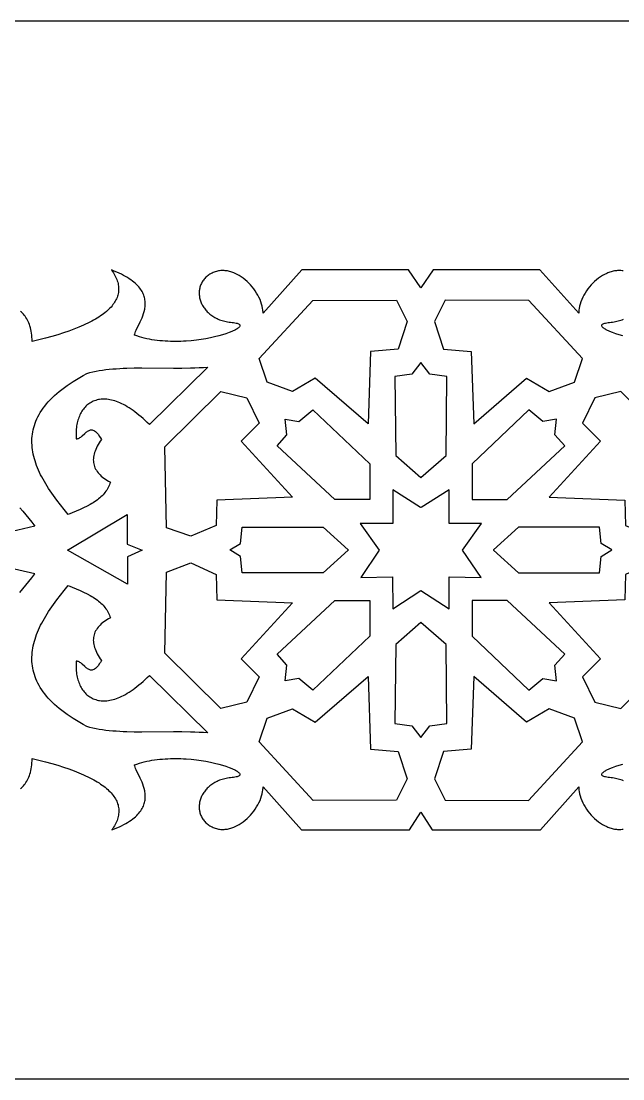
# Model space of a CAD drawing. Extents: x -445 to 570, y -1313 to 85.
# Drawn here: x -13.8 to 82.9, y -1313.2 to -1143.2 of the extents above; entities that cross this region are included whole.
import ezdxf

# ---------------------------------------------------------------- set-up
doc = ezdxf.new("R2010")
doc.units = 0
doc.layers.add('LAYER_1', color=18, linetype='CONTINUOUS')

msp = doc.modelspace()

# ---------------------------------------------------------------- linework, layer by layer
at = {"layer": 'LAYER_1'}
for points in [[(-394.6, -1313.22), (495.4, -1313.22), (495.4, -1143.22), (-394.6, -1143.22)], [(42.31, -1196.3), (41.92, -1207.95), (33.43, -1200.6), (29.77, -1202.76), (25.72, -1201.24), (24.42, -1197.44), (33.04, -1188.11), (46.49, -1188.07), (48.18, -1191.49), (46.75, -1195.92)], [(58.5, -1196.3), (58.89, -1207.95), (67.38, -1200.6), (71.04, -1202.76), (75.09, -1201.24), (76.39, -1197.44), (67.77, -1188.11), (54.32, -1188.07), (52.62, -1191.49), (54.06, -1195.92)], [(50.4, -1216.55), (54.45, -1213.01), (54.58, -1200.35), (51.84, -1199.97), (50.4, -1198.07), (48.97, -1199.97), (46.22, -1200.35), (46.36, -1213.01)], [(-3.27, -1199.84), (-2.78, -1199.71), (-2.28, -1199.59), (-1.77, -1199.48), (-1.26, -1199.39), (-0.73, -1199.31), (-0.2, -1199.23), (0.34, -1199.17), (0.89, -1199.12), (1.44, -1199.08), (2.01, -1199.04), (2.58, -1199.01), (3.16, -1198.99), (4.34, -1198.97), (5.55, -1198.96), (10.66, -1198.99), (12, -1198.98), (13.37, -1198.96), (14.07, -1198.94), (14.77, -1198.91), (15.48, -1198.87), (16.19, -1198.83), (6.79, -1208.07), (6.44, -1207.73), (6.11, -1207.41), (5.77, -1207.1), (5.44, -1206.8), (5.11, -1206.53), (4.79, -1206.27), (4.47, -1206.02), (4.15, -1205.79), (3.84, -1205.57), (3.54, -1205.37), (3.23, -1205.19), (2.93, -1205.01), (2.64, -1204.86), (2.35, -1204.71), (2.06, -1204.58), (1.78, -1204.46), (1.51, -1204.36), (1.24, -1204.27), (0.97, -1204.19), (0.71, -1204.13), (0.45, -1204.07), (0.2, -1204.03), (-0.05, -1204), (-0.29, -1203.98), (-0.53, -1203.98), (-0.76, -1203.98), (-0.99, -1204), (-1.21, -1204.03), (-1.42, -1204.06), (-1.63, -1204.11), (-1.83, -1204.17), (-2.03, -1204.24), (-2.23, -1204.32), (-2.41, -1204.4), (-2.59, -1204.5), (-2.77, -1204.6), (-2.94, -1204.72), (-3.1, -1204.84), (-3.26, -1204.97), (-3.41, -1205.11), (-3.55, -1205.26), (-3.69, -1205.42), (-3.82, -1205.58), (-3.95, -1205.75), (-4.06, -1205.93), (-4.18, -1206.11), (-4.28, -1206.3), (-4.38, -1206.5), (-4.47, -1206.7), (-4.55, -1206.91), (-4.63, -1207.13), (-4.7, -1207.35), (-4.77, -1207.57), (-4.82, -1207.8), (-4.87, -1208.04), (-4.91, -1208.28), (-4.94, -1208.53), (-4.97, -1208.78), (-4.99, -1209.03), (-5, -1209.29), (-5, -1209.55), (-5, -1209.81), (-4.99, -1210.08), (-4.97, -1210.35), (-4.84, -1210.34), (-4.72, -1210.32), (-4.6, -1210.28), (-4.48, -1210.23), (-4.37, -1210.16), (-4.25, -1210.08), (-4.03, -1209.9), (-3.59, -1209.5), (-3.37, -1209.3), (-3.25, -1209.21), (-3.14, -1209.13), (-3.02, -1209.06), (-2.91, -1209), (-2.79, -1208.96), (-2.67, -1208.93), (-2.54, -1208.92), (-2.42, -1208.92), (-2.29, -1208.95), (-2.15, -1209), (-2.01, -1209.08), (-1.87, -1209.18), (-1.73, -1209.32), (-1.58, -1209.48), (-1.42, -1209.68), (-1.26, -1209.91), (-1.09, -1210.17), (-0.92, -1210.48), (-1.11, -1210.75), (-1.29, -1211.02), (-1.45, -1211.29), (-1.6, -1211.55), (-1.73, -1211.81), (-1.84, -1212.07), (-1.94, -1212.32), (-2.03, -1212.56), (-2.1, -1212.81), (-2.15, -1213.05), (-2.19, -1213.28), (-2.22, -1213.51), (-2.23, -1213.74), (-2.22, -1213.97), (-2.2, -1214.18), (-2.16, -1214.4), (-2.11, -1214.61), (-2.04, -1214.82), (-1.96, -1215.02), (-1.86, -1215.22), (-1.74, -1215.42), (-1.62, -1215.61), (-1.47, -1215.8), (-1.31, -1215.98), (-1.14, -1216.16), (-0.95, -1216.34), (-0.74, -1216.51), (-0.52, -1216.68), (-0.28, -1216.84), (-0.03, -1217), (0.23, -1217.16), (0.52, -1217.31), (0.44, -1217.54), (0.36, -1217.77), (0.26, -1217.98), (0.16, -1218.19), (0.05, -1218.4), (-0.08, -1218.6), (-0.21, -1218.79), (-0.35, -1218.98), (-0.5, -1219.16), (-0.65, -1219.34), (-0.82, -1219.51), (-1, -1219.68), (-1.18, -1219.85), (-1.38, -1220.01), (-1.58, -1220.17), (-1.79, -1220.32), (-2.01, -1220.47), (-2.24, -1220.62), (-2.47, -1220.76), (-2.72, -1220.9), (-3.23, -1221.18), (-3.78, -1221.45), (-4.35, -1221.72), (-4.96, -1221.98), (-5.6, -1222.24), (-6.27, -1222.5), (-6.91, -1221.74), (-7.52, -1220.99), (-8.1, -1220.23), (-8.38, -1219.85), (-8.65, -1219.48), (-8.91, -1219.1), (-9.17, -1218.73), (-9.41, -1218.35), (-9.65, -1217.98), (-9.88, -1217.61), (-10.09, -1217.23), (-10.3, -1216.86), (-10.5, -1216.49), (-10.69, -1216.12), (-10.86, -1215.75), (-11.03, -1215.38), (-11.19, -1215.02), (-11.33, -1214.65), (-11.46, -1214.28), (-11.58, -1213.92), (-11.69, -1213.55), (-11.79, -1213.19), (-11.87, -1212.82), (-11.94, -1212.46), (-12, -1212.1), (-12.04, -1211.74), (-12.07, -1211.38), (-12.09, -1211.02), (-12.09, -1210.67), (-12.08, -1210.31), (-12.06, -1209.95), (-12.02, -1209.6), (-11.96, -1209.25), (-11.89, -1208.89), (-11.8, -1208.54), (-11.7, -1208.19), (-11.58, -1207.84), (-11.45, -1207.5), (-11.3, -1207.15), (-11.13, -1206.8), (-10.94, -1206.46), (-10.74, -1206.12), (-10.52, -1205.77), (-10.28, -1205.43), (-10.03, -1205.09), (-9.75, -1204.75), (-9.46, -1204.42), (-9.15, -1204.08), (-8.82, -1203.75), (-8.47, -1203.41), (-8.1, -1203.08), (-7.71, -1202.75), (-7.3, -1202.42), (-6.87, -1202.1), (-6.42, -1201.77), (-5.95, -1201.45), (-5.46, -1201.12), (-4.94, -1200.8), (-4.41, -1200.48), (-3.85, -1200.16)], [(17.49, -1224.27), (13.45, -1226.02), (9.53, -1224.65), (9.27, -1211.62), (18.28, -1202.76), (22.46, -1203.77), (24.42, -1207.82), (21.54, -1210.73), (29.77, -1219.72), (17.62, -1220.22)], [(83.31, -1224.27), (87.36, -1226.02), (91.28, -1224.65), (91.54, -1211.62), (82.53, -1202.76), (78.35, -1203.77), (76.39, -1207.82), (79.27, -1210.73), (71.04, -1219.72), (83.18, -1220.22)], [(42.18, -1214.4), (42.18, -1220.1), (36.56, -1220.1), (27.29, -1211.49), (28.86, -1209.72), (28.59, -1207.19), (30.82, -1207.57), (33.04, -1205.67)], [(58.63, -1214.4), (58.63, -1220.1), (64.25, -1220.1), (73.52, -1211.49), (71.95, -1209.72), (72.21, -1207.19), (69.99, -1207.57), (67.77, -1205.67)], [(50.4, -1234.75), (54.93, -1237.68), (54.94, -1232.53), (60.07, -1232.65), (57.08, -1228.25), (60.17, -1223.98), (54.93, -1223.98), (54.93, -1218.53), (50.46, -1221.37), (50.4, -1221.34), (50.35, -1221.37), (45.88, -1218.53), (45.88, -1223.98), (40.64, -1223.98), (43.73, -1228.25), (40.74, -1232.65), (45.87, -1232.53), (45.88, -1237.68)], [(3.23, -1222.53), (3.22, -1227.3), (5.64, -1228.23), (3.26, -1229.31), (3.26, -1233.73), (-6.35, -1228.23)], [(34.73, -1224.53), (38.74, -1228.22), (38.72, -1228.24), (34.73, -1231.92), (21.67, -1231.92), (21.41, -1229.27), (19.72, -1228.22), (21.41, -1227.18), (21.67, -1224.53)], [(66.08, -1224.53), (62.07, -1228.22), (62.08, -1228.24), (66.08, -1231.92), (79.13, -1231.92), (79.4, -1229.27), (81.09, -1228.22), (79.4, -1227.18), (79.13, -1224.53)], [(13.45, -1230.29), (17.49, -1232.18), (17.62, -1236.23), (29.77, -1236.73), (21.54, -1245.72), (24.42, -1248.63), (22.46, -1252.68), (18.28, -1253.69), (9.27, -1244.83), (9.53, -1231.8)], [(87.36, -1230.29), (83.31, -1232.18), (83.18, -1236.23), (71.04, -1236.73), (79.27, -1245.72), (76.39, -1248.63), (78.35, -1252.68), (82.53, -1253.69), (91.54, -1244.83), (91.28, -1231.8)], [(6.79, -1248.38), (16.19, -1257.62), (15.48, -1257.58), (14.77, -1257.54), (14.07, -1257.51), (13.37, -1257.49), (12, -1257.47), (10.66, -1257.46), (5.55, -1257.49), (4.34, -1257.48), (3.16, -1257.46), (2.58, -1257.44), (2.01, -1257.41), (1.44, -1257.37), (0.89, -1257.33), (0.34, -1257.28), (-0.2, -1257.22), (-0.73, -1257.14), (-1.26, -1257.06), (-1.77, -1256.97), (-2.28, -1256.86), (-2.78, -1256.74), (-3.27, -1256.6), (-3.85, -1256.29), (-4.41, -1255.97), (-4.94, -1255.65), (-5.46, -1255.33), (-5.95, -1255), (-6.42, -1254.68), (-6.87, -1254.35), (-7.3, -1254.03), (-7.71, -1253.7), (-8.1, -1253.37), (-8.47, -1253.04), (-8.82, -1252.7), (-9.15, -1252.37), (-9.46, -1252.03), (-9.75, -1251.7), (-10.03, -1251.36), (-10.28, -1251.02), (-10.52, -1250.68), (-10.74, -1250.33), (-10.94, -1249.99), (-11.13, -1249.65), (-11.3, -1249.3), (-11.45, -1248.95), (-11.58, -1248.61), (-11.7, -1248.26), (-11.8, -1247.91), (-11.89, -1247.56), (-11.96, -1247.2), (-12.02, -1246.85), (-12.06, -1246.5), (-12.08, -1246.14), (-12.09, -1245.78), (-12.09, -1245.43), (-12.07, -1245.07), (-12.04, -1244.71), (-12, -1244.35), (-11.94, -1243.99), (-11.87, -1243.63), (-11.79, -1243.26), (-11.69, -1242.9), (-11.58, -1242.53), (-11.46, -1242.17), (-11.33, -1241.8), (-11.19, -1241.43), (-11.03, -1241.07), (-10.86, -1240.7), (-10.69, -1240.33), (-10.5, -1239.96), (-10.3, -1239.59), (-10.09, -1239.22), (-9.88, -1238.84), (-9.65, -1238.47), (-9.41, -1238.1), (-9.17, -1237.72), (-8.91, -1237.35), (-8.65, -1236.97), (-8.38, -1236.6), (-8.1, -1236.22), (-7.52, -1235.46), (-6.91, -1234.71), (-6.27, -1233.95), (-5.6, -1234.21), (-4.96, -1234.47), (-4.35, -1234.73), (-3.78, -1235), (-3.23, -1235.27), (-2.72, -1235.55), (-2.47, -1235.69), (-2.24, -1235.83), (-2.01, -1235.98), (-1.79, -1236.13), (-1.58, -1236.28), (-1.38, -1236.44), (-1.18, -1236.6), (-1, -1236.77), (-0.82, -1236.94), (-0.65, -1237.11), (-0.5, -1237.29), (-0.35, -1237.47), (-0.21, -1237.66), (-0.08, -1237.85), (0.05, -1238.05), (0.16, -1238.26), (0.26, -1238.47), (0.36, -1238.68), (0.44, -1238.91), (0.52, -1239.14), (0.23, -1239.29), (-0.03, -1239.45), (-0.28, -1239.61), (-0.52, -1239.77), (-0.74, -1239.94), (-0.95, -1240.11), (-1.14, -1240.29), (-1.31, -1240.47), (-1.47, -1240.65), (-1.62, -1240.84), (-1.74, -1241.03), (-1.86, -1241.23), (-1.96, -1241.43), (-2.04, -1241.63), (-2.11, -1241.84), (-2.16, -1242.05), (-2.2, -1242.27), (-2.22, -1242.48), (-2.23, -1242.71), (-2.22, -1242.94), (-2.19, -1243.17), (-2.15, -1243.4), (-2.1, -1243.64), (-2.03, -1243.88), (-1.94, -1244.13), (-1.84, -1244.38), (-1.73, -1244.64), (-1.6, -1244.9), (-1.45, -1245.16), (-1.29, -1245.43), (-1.11, -1245.7), (-0.92, -1245.97), (-1.09, -1246.28), (-1.26, -1246.54), (-1.42, -1246.77), (-1.58, -1246.97), (-1.73, -1247.13), (-1.87, -1247.27), (-2.01, -1247.37), (-2.15, -1247.45), (-2.29, -1247.5), (-2.42, -1247.53), (-2.54, -1247.53), (-2.67, -1247.52), (-2.79, -1247.49), (-2.91, -1247.45), (-3.02, -1247.39), (-3.14, -1247.32), (-3.25, -1247.24), (-3.37, -1247.15), (-3.59, -1246.95), (-4.03, -1246.55), (-4.25, -1246.37), (-4.37, -1246.29), (-4.48, -1246.22), (-4.6, -1246.17), (-4.72, -1246.13), (-4.84, -1246.11), (-4.97, -1246.1), (-4.99, -1246.37), (-5, -1246.64), (-5, -1246.9), (-5, -1247.16), (-4.99, -1247.42), (-4.97, -1247.67), (-4.94, -1247.92), (-4.91, -1248.17), (-4.87, -1248.41), (-4.82, -1248.65), (-4.77, -1248.88), (-4.7, -1249.1), (-4.63, -1249.32), (-4.55, -1249.54), (-4.47, -1249.75), (-4.38, -1249.95), (-4.28, -1250.15), (-4.18, -1250.34), (-4.06, -1250.52), (-3.95, -1250.7), (-3.82, -1250.87), (-3.69, -1251.03), (-3.55, -1251.19), (-3.41, -1251.34), (-3.26, -1251.48), (-3.1, -1251.61), (-2.94, -1251.73), (-2.77, -1251.85), (-2.59, -1251.95), (-2.41, -1252.05), (-2.23, -1252.13), (-2.03, -1252.21), (-1.83, -1252.28), (-1.63, -1252.34), (-1.42, -1252.39), (-1.21, -1252.42), (-0.99, -1252.45), (-0.76, -1252.47), (-0.53, -1252.47), (-0.29, -1252.46), (-0.05, -1252.45), (0.2, -1252.42), (0.45, -1252.38), (0.71, -1252.32), (0.97, -1252.26), (1.24, -1252.18), (1.51, -1252.09), (1.78, -1251.98), (2.06, -1251.87), (2.35, -1251.74), (2.64, -1251.59), (2.93, -1251.43), (3.23, -1251.26), (3.54, -1251.08), (3.84, -1250.88), (4.15, -1250.66), (4.47, -1250.43), (4.79, -1250.18), (5.11, -1249.92), (5.44, -1249.65), (5.77, -1249.35), (6.11, -1249.04), (6.44, -1248.72)], [(36.56, -1236.35), (42.18, -1236.35), (42.18, -1242.05), (33.04, -1250.78), (30.82, -1248.88), (28.59, -1249.26), (28.86, -1246.73), (27.29, -1244.96)], [(64.25, -1236.35), (58.63, -1236.35), (58.63, -1242.05), (67.77, -1250.78), (69.99, -1248.88), (72.21, -1249.26), (71.95, -1246.73), (73.52, -1244.96)], [(50.4, -1258.38), (51.84, -1256.48), (54.58, -1256.1), (54.45, -1243.44), (50.4, -1239.9), (46.36, -1243.44), (46.22, -1256.1), (48.97, -1256.48)], [(41.92, -1248.57), (42.31, -1260.22), (46.75, -1260.6), (48.18, -1265.03), (46.49, -1268.45), (33.11, -1268.48), (24.42, -1259.08), (25.72, -1255.28), (29.77, -1253.76), (33.43, -1255.92)], [(58.89, -1248.57), (58.5, -1260.22), (54.06, -1260.6), (52.62, -1265.03), (54.32, -1268.45), (67.7, -1268.48), (76.39, -1259.08), (75.09, -1255.28), (71.04, -1253.76), (67.38, -1255.92)]]:
    msp.add_lwpolyline(points, close=True, dxfattribs=at)
for points in [[(82.91, -1183.37), (82.74, -1183.34), (82.56, -1183.32), (82.38, -1183.31), (82.2, -1183.31), (82.02, -1183.31), (81.85, -1183.33), (81.67, -1183.35), (81.49, -1183.37), (81.31, -1183.41), (81.14, -1183.45), (80.96, -1183.5), (80.78, -1183.55), (80.61, -1183.61), (80.43, -1183.68), (80.26, -1183.76), (79.92, -1183.92), (79.58, -1184.11), (79.26, -1184.32), (78.94, -1184.54), (78.62, -1184.79), (78.32, -1185.05), (78.03, -1185.33), (77.76, -1185.63), (77.49, -1185.93), (77.25, -1186.25), (77.01, -1186.58), (76.79, -1186.92), (76.6, -1187.26), (76.41, -1187.61), (76.25, -1187.97), (76.11, -1188.33), (75.99, -1188.69), (75.9, -1189.05), (75.83, -1189.42), (75.8, -1189.6), (75.78, -1189.78), (75.77, -1189.96), (75.76, -1190.14), (69.53, -1183.22), (52.38, -1183.22), (50.4, -1186.08), (48.43, -1183.22), (31.27, -1183.22), (25.05, -1190.14), (25.04, -1189.96), (25.03, -1189.78), (25.01, -1189.6), (24.98, -1189.42), (24.91, -1189.05), (24.81, -1188.69), (24.7, -1188.33), (24.56, -1187.97), (24.39, -1187.61), (24.21, -1187.26), (24.01, -1186.92), (23.8, -1186.58), (23.56, -1186.25), (23.31, -1185.93), (23.05, -1185.63), (22.77, -1185.33), (22.48, -1185.05), (22.18, -1184.79), (21.87, -1184.54), (21.55, -1184.32), (21.22, -1184.11), (20.89, -1183.92), (20.55, -1183.76), (20.37, -1183.68), (20.2, -1183.61), (20.03, -1183.55), (19.85, -1183.5), (19.67, -1183.45), (19.5, -1183.41), (19.32, -1183.37), (19.14, -1183.35), (18.96, -1183.33), (18.78, -1183.31), (18.61, -1183.31), (18.43, -1183.31), (18.25, -1183.32), (18.07, -1183.34), (17.9, -1183.37), (17.72, -1183.4), (17.54, -1183.45), (17.37, -1183.5), (17.2, -1183.56), (17.03, -1183.63), (16.85, -1183.71), (16.69, -1183.8), (16.52, -1183.9), (16.36, -1184), (16.22, -1184.11), (16.07, -1184.22), (15.94, -1184.33), (15.81, -1184.45), (15.69, -1184.57), (15.58, -1184.7), (15.48, -1184.83), (15.38, -1184.96), (15.29, -1185.1), (15.21, -1185.24), (15.14, -1185.38), (15.07, -1185.53), (15.01, -1185.67), (14.95, -1185.82), (14.91, -1185.97), (14.87, -1186.12), (14.84, -1186.28), (14.81, -1186.43), (14.79, -1186.59), (14.78, -1186.75), (14.78, -1186.9), (14.78, -1187.06), (14.79, -1187.22), (14.81, -1187.38), (14.83, -1187.54), (14.86, -1187.7), (14.9, -1187.86), (14.94, -1188.01), (14.99, -1188.17), (15.05, -1188.33), (15.11, -1188.48), (15.18, -1188.64), (15.25, -1188.79), (15.33, -1188.94), (15.42, -1189.09), (15.52, -1189.23), (15.62, -1189.38), (15.73, -1189.52), (15.84, -1189.66), (15.96, -1189.79), (16.09, -1189.92), (16.22, -1190.05), (16.36, -1190.18), (16.5, -1190.3), (16.65, -1190.42), (16.81, -1190.53), (16.97, -1190.65), (17.14, -1190.75), (17.31, -1190.85), (17.49, -1190.95), (17.67, -1191.04), (17.86, -1191.12), (18.06, -1191.21), (18.26, -1191.28), (18.47, -1191.35), (18.69, -1191.41), (18.91, -1191.47), (19.13, -1191.52), (19.36, -1191.56), (19.6, -1191.6), (19.84, -1191.63), (20.08, -1191.66), (20.32, -1191.68), (20.53, -1191.71), (20.71, -1191.74), (20.87, -1191.78), (21.01, -1191.83), (21.12, -1191.88), (21.2, -1191.93), (21.27, -1191.99), (21.31, -1192.05), (21.33, -1192.12), (21.33, -1192.19), (21.3, -1192.26), (21.26, -1192.33), (21.2, -1192.41), (21.12, -1192.49), (21.01, -1192.58), (20.9, -1192.66), (20.76, -1192.75), (20.6, -1192.84), (20.43, -1192.92), (20.25, -1193.01), (20.04, -1193.1), (19.59, -1193.28), (19.09, -1193.46), (18.53, -1193.64), (17.92, -1193.8), (17.27, -1193.97), (16.59, -1194.12), (15.86, -1194.26), (15.11, -1194.38), (14.33, -1194.49), (13.52, -1194.58), (12.7, -1194.64), (12.28, -1194.67), (11.86, -1194.69), (11.44, -1194.7), (11.02, -1194.71), (10.59, -1194.71), (10.17, -1194.7), (9.74, -1194.68), (9.31, -1194.66), (8.89, -1194.63), (8.46, -1194.59), (8.04, -1194.54), (7.62, -1194.49), (7.2, -1194.42), (6.79, -1194.34), (6.38, -1194.26), (5.97, -1194.16), (5.57, -1194.06), (5.17, -1193.94), (4.78, -1193.82), (4.4, -1193.68), (4.41, -1193.6), (4.42, -1193.51), (4.48, -1193.33), (4.55, -1193.12), (4.65, -1192.89), (4.89, -1192.39), (5.17, -1191.83), (5.32, -1191.53), (5.46, -1191.22), (5.6, -1190.9), (5.73, -1190.57), (5.85, -1190.22), (5.95, -1189.87), (6.03, -1189.51), (6.06, -1189.33), (6.08, -1189.15), (6.1, -1188.97), (6.11, -1188.78), (6.11, -1188.59), (6.11, -1188.41), (6.09, -1188.22), (6.07, -1188.03), (6.04, -1187.84), (6, -1187.65), (5.94, -1187.46), (5.88, -1187.26), (5.8, -1187.07), (5.71, -1186.88), (5.61, -1186.69), (5.5, -1186.5), (5.37, -1186.31), (5.23, -1186.12), (5.07, -1185.93), (4.9, -1185.74), (4.72, -1185.55), (4.52, -1185.36), (4.3, -1185.18), (4.07, -1184.99), (3.81, -1184.81), (3.55, -1184.62), (3.26, -1184.44), (2.95, -1184.26), (2.63, -1184.08), (2.29, -1183.91), (1.92, -1183.73), (1.54, -1183.56), (1.13, -1183.39), (0.71, -1183.22), (0.86, -1183.45), (1, -1183.67), (1.13, -1183.89), (1.25, -1184.1), (1.36, -1184.32), (1.46, -1184.54), (1.55, -1184.75), (1.62, -1184.96), (1.69, -1185.18), (1.74, -1185.39), (1.78, -1185.6), (1.81, -1185.81), (1.83, -1186.02), (1.84, -1186.22), (1.84, -1186.43), (1.82, -1186.63), (1.8, -1186.84), (1.76, -1187.04), (1.71, -1187.24), (1.65, -1187.44), (1.58, -1187.63), (1.5, -1187.83), (1.41, -1188.03), (1.31, -1188.22), (1.19, -1188.41), (1.06, -1188.6), (0.93, -1188.79), (0.78, -1188.98), (0.62, -1189.17), (0.45, -1189.35), (0.26, -1189.54), (0.07, -1189.72), (-0.13, -1189.9), (-0.35, -1190.08), (-0.58, -1190.26), (-0.82, -1190.44), (-1.07, -1190.61), (-1.33, -1190.78), (-1.6, -1190.96), (-1.88, -1191.13), (-2.18, -1191.29), (-2.48, -1191.46), (-2.8, -1191.63), (-3.13, -1191.79), (-3.47, -1191.95), (-3.82, -1192.11), (-4.56, -1192.43), (-5.34, -1192.74), (-6.16, -1193.04), (-7.03, -1193.33), (-7.95, -1193.62), (-8.91, -1193.9), (-9.92, -1194.17), (-10.97, -1194.44), (-12.06, -1194.7), (-12.07, -1194.35), (-12.09, -1194.01), (-12.11, -1193.68), (-12.15, -1193.37), (-12.2, -1193.06), (-12.26, -1192.77), (-12.33, -1192.49), (-12.41, -1192.22), (-12.5, -1191.97), (-12.59, -1191.72), (-12.69, -1191.49), (-12.8, -1191.26), (-12.92, -1191.05), (-13.05, -1190.85), (-13.18, -1190.66), (-13.32, -1190.48), (-13.46, -1190.32), (-13.61, -1190.16), (-13.76, -1190.01), (-13.92, -1189.88)], [(82.88, -1193.8), (82.28, -1193.64), (81.72, -1193.46), (81.21, -1193.28), (80.76, -1193.1), (80.56, -1193.01), (80.37, -1192.92), (80.2, -1192.84), (80.05, -1192.75), (79.91, -1192.66), (79.79, -1192.58), (79.69, -1192.49), (79.61, -1192.41), (79.55, -1192.33), (79.5, -1192.26), (79.48, -1192.19), (79.48, -1192.12), (79.5, -1192.05), (79.54, -1191.99), (79.6, -1191.93), (79.69, -1191.88), (79.8, -1191.83), (79.94, -1191.78), (80.09, -1191.74), (80.28, -1191.71), (80.49, -1191.68), (80.72, -1191.66), (80.97, -1191.63), (81.21, -1191.6), (81.45, -1191.56), (81.68, -1191.52), (81.9, -1191.47), (82.12, -1191.41), (82.34, -1191.35), (82.54, -1191.28), (82.75, -1191.21), (82.94, -1191.12)], [(-14.03, -1221.44), (-13.55, -1221.99), (-13.07, -1222.57), (-12.59, -1223.16), (-12.11, -1223.77), (-11.63, -1224.4), (-19.89, -1226.3)], [(-14.03, -1235.03), (-13.55, -1234.47), (-13.07, -1233.9), (-12.59, -1233.31), (-12.11, -1232.7), (-11.63, -1232.07), (-19.89, -1230.17)], [(-13.92, -1266.57), (-13.76, -1266.44), (-13.61, -1266.29), (-13.46, -1266.13), (-13.32, -1265.97), (-13.18, -1265.79), (-13.05, -1265.6), (-12.92, -1265.4), (-12.8, -1265.19), (-12.69, -1264.96), (-12.59, -1264.73), (-12.5, -1264.48), (-12.41, -1264.23), (-12.33, -1263.96), (-12.26, -1263.68), (-12.2, -1263.39), (-12.15, -1263.08), (-12.11, -1262.77), (-12.09, -1262.44), (-12.07, -1262.1), (-12.06, -1261.75), (-10.97, -1262.01), (-9.92, -1262.28), (-8.91, -1262.55), (-7.95, -1262.83), (-7.03, -1263.12), (-6.16, -1263.41), (-5.33, -1263.71), (-4.55, -1264.02), (-3.81, -1264.34), (-3.46, -1264.5), (-3.12, -1264.66), (-2.79, -1264.82), (-2.47, -1264.99), (-2.17, -1265.16), (-1.87, -1265.32), (-1.59, -1265.49), (-1.31, -1265.67), (-1.05, -1265.84), (-0.8, -1266.01), (-0.56, -1266.19), (-0.33, -1266.37), (-0.12, -1266.55), (0.09, -1266.73), (0.28, -1266.91), (0.47, -1267.1), (0.64, -1267.28), (0.8, -1267.47), (0.95, -1267.66), (1.09, -1267.85), (1.21, -1268.04), (1.33, -1268.23), (1.43, -1268.42), (1.53, -1268.62), (1.61, -1268.81), (1.68, -1269.01), (1.74, -1269.21), (1.79, -1269.41), (1.83, -1269.61), (1.85, -1269.82), (1.87, -1270.02), (1.87, -1270.23), (1.86, -1270.43), (1.84, -1270.64), (1.81, -1270.85), (1.77, -1271.06), (1.72, -1271.27), (1.66, -1271.48), (1.58, -1271.7), (1.5, -1271.91), (1.4, -1272.13), (1.29, -1272.35), (1.17, -1272.56), (1.04, -1272.78), (0.9, -1273), (0.74, -1273.22), (1.17, -1273.06), (1.57, -1272.89), (1.96, -1272.71), (2.32, -1272.54), (2.66, -1272.36), (2.99, -1272.19), (3.29, -1272.01), (3.58, -1271.83), (3.85, -1271.64), (4.1, -1271.46), (4.33, -1271.27), (4.55, -1271.09), (4.75, -1270.9), (4.93, -1270.71), (5.1, -1270.52), (5.26, -1270.33), (5.4, -1270.14), (5.53, -1269.95), (5.64, -1269.76), (5.74, -1269.57), (5.83, -1269.38), (5.9, -1269.18), (5.97, -1268.99), (6.02, -1268.8), (6.06, -1268.61), (6.09, -1268.42), (6.12, -1268.23), (6.13, -1268.04), (6.13, -1267.86), (6.13, -1267.67), (6.12, -1267.48), (6.1, -1267.3), (6.07, -1267.12), (6.04, -1266.93), (5.96, -1266.58), (5.86, -1266.23), (5.74, -1265.88), (5.61, -1265.55), (5.47, -1265.23), (5.32, -1264.91), (5.18, -1264.62), (4.89, -1264.06), (4.65, -1263.56), (4.55, -1263.33), (4.48, -1263.12), (4.43, -1262.94), (4.41, -1262.85), (4.4, -1262.77), (4.78, -1262.63), (5.17, -1262.5), (5.57, -1262.39), (5.97, -1262.28), (6.38, -1262.19), (6.79, -1262.11), (7.2, -1262.03), (7.62, -1261.96), (8.04, -1261.91), (8.46, -1261.86), (8.89, -1261.82), (9.31, -1261.79), (9.74, -1261.77), (10.17, -1261.75), (10.59, -1261.74), (11.02, -1261.74), (11.44, -1261.75), (11.86, -1261.76), (12.28, -1261.78), (12.7, -1261.81), (13.52, -1261.87), (14.33, -1261.96), (15.11, -1262.07), (15.86, -1262.19), (16.59, -1262.33), (17.27, -1262.48), (17.92, -1262.64), (18.53, -1262.81), (19.09, -1262.99), (19.59, -1263.17), (20.04, -1263.35), (20.25, -1263.44), (20.43, -1263.53), (20.6, -1263.61), (20.76, -1263.7), (20.9, -1263.79), (21.01, -1263.87), (21.12, -1263.96), (21.2, -1264.04), (21.26, -1264.12), (21.3, -1264.19), (21.33, -1264.26), (21.33, -1264.33), (21.31, -1264.4), (21.27, -1264.46), (21.2, -1264.52), (21.12, -1264.57), (21.01, -1264.62), (20.87, -1264.67), (20.71, -1264.71), (20.53, -1264.74), (20.32, -1264.77), (20.08, -1264.79), (19.84, -1264.82), (19.6, -1264.85), (19.36, -1264.89), (19.13, -1264.93), (18.91, -1264.98), (18.69, -1265.04), (18.47, -1265.1), (18.26, -1265.17), (18.06, -1265.24), (17.86, -1265.32), (17.67, -1265.41), (17.49, -1265.5), (17.31, -1265.6), (17.14, -1265.7), (16.97, -1265.8), (16.81, -1265.91), (16.65, -1266.03), (16.5, -1266.15), (16.36, -1266.27), (16.22, -1266.4), (16.09, -1266.53), (15.96, -1266.66), (15.84, -1266.79), (15.73, -1266.93), (15.62, -1267.07), (15.52, -1267.22), (15.42, -1267.36), (15.33, -1267.51), (15.25, -1267.66), (15.18, -1267.81), (15.11, -1267.97), (15.05, -1268.12), (14.99, -1268.28), (14.94, -1268.44), (14.9, -1268.59), (14.86, -1268.75), (14.83, -1268.91), (14.81, -1269.07), (14.79, -1269.23), (14.78, -1269.39), (14.78, -1269.55), (14.78, -1269.7), (14.79, -1269.86), (14.81, -1270.02), (14.84, -1270.17), (14.87, -1270.33), (14.91, -1270.48), (14.95, -1270.63), (15.01, -1270.78), (15.07, -1270.92), (15.14, -1271.07), (15.21, -1271.21), (15.29, -1271.35), (15.38, -1271.49), (15.48, -1271.62), (15.58, -1271.75), (15.69, -1271.87), (15.81, -1272), (15.94, -1272.12), (16.07, -1272.23), (16.22, -1272.34), (16.36, -1272.45), (16.52, -1272.55), (16.69, -1272.65), (16.85, -1272.74), (17.03, -1272.82), (17.2, -1272.89), (17.37, -1272.95), (17.54, -1273), (17.72, -1273.05), (17.9, -1273.08), (18.07, -1273.11), (18.25, -1273.13), (18.43, -1273.14), (18.61, -1273.14), (18.78, -1273.14), (18.96, -1273.12), (19.14, -1273.1), (19.32, -1273.08), (19.5, -1273.04), (19.67, -1273), (19.85, -1272.95), (20.03, -1272.9), (20.2, -1272.84), (20.37, -1272.77), (20.55, -1272.69), (20.89, -1272.53), (21.22, -1272.34), (21.55, -1272.13), (21.87, -1271.91), (22.18, -1271.66), (22.48, -1271.4), (22.77, -1271.12), (23.05, -1270.82), (23.31, -1270.52), (23.56, -1270.2), (23.8, -1269.87), (24.01, -1269.53), (24.21, -1269.19), (24.39, -1268.84), (24.56, -1268.48), (24.7, -1268.12), (24.81, -1267.76), (24.91, -1267.4), (24.98, -1267.03), (25.01, -1266.85), (25.03, -1266.67), (25.04, -1266.49), (25.05, -1266.31), (31.2, -1273.22), (48.57, -1273.22), (50.4, -1270.37), (52.23, -1273.22), (69.6, -1273.22), (75.76, -1266.31), (75.77, -1266.49), (75.78, -1266.67), (75.8, -1266.85), (75.83, -1267.03), (75.9, -1267.4), (75.99, -1267.76), (76.11, -1268.12), (76.25, -1268.48), (76.41, -1268.84), (76.6, -1269.19), (76.79, -1269.53), (77.01, -1269.87), (77.25, -1270.2), (77.49, -1270.52), (77.76, -1270.82), (78.03, -1271.12), (78.32, -1271.4), (78.62, -1271.66), (78.94, -1271.91), (79.26, -1272.13), (79.58, -1272.34), (79.92, -1272.53), (80.26, -1272.69), (80.43, -1272.77), (80.61, -1272.84), (80.78, -1272.9), (80.96, -1272.95), (81.14, -1273), (81.31, -1273.04), (81.49, -1273.08), (81.67, -1273.1), (81.85, -1273.12), (82.02, -1273.14), (82.2, -1273.14), (82.38, -1273.14), (82.56, -1273.13), (82.74, -1273.11), (82.91, -1273.08)], [(82.94, -1265.32), (82.75, -1265.24), (82.54, -1265.17), (82.34, -1265.1), (82.12, -1265.04), (81.9, -1264.98), (81.68, -1264.93), (81.45, -1264.89), (81.21, -1264.85), (80.97, -1264.82), (80.72, -1264.79), (80.49, -1264.77), (80.28, -1264.74), (80.09, -1264.71), (79.94, -1264.67), (79.8, -1264.62), (79.69, -1264.57), (79.6, -1264.52), (79.54, -1264.46), (79.5, -1264.4), (79.48, -1264.33), (79.48, -1264.26), (79.5, -1264.19), (79.55, -1264.12), (79.61, -1264.04), (79.69, -1263.96), (79.79, -1263.87), (79.91, -1263.79), (80.05, -1263.7), (80.2, -1263.61), (80.37, -1263.53), (80.56, -1263.44), (80.76, -1263.35), (81.21, -1263.17), (81.72, -1262.99), (82.28, -1262.81), (82.88, -1262.64)]]:
    msp.add_lwpolyline(points, dxfattribs=at)

doc.saveas('drawing.dxf')
